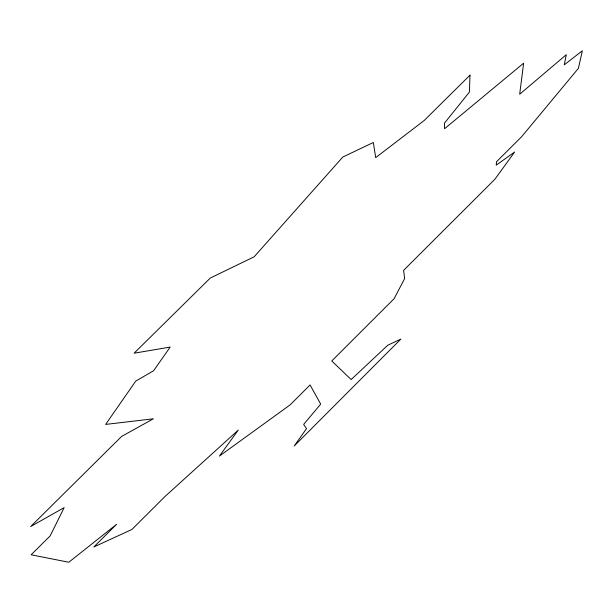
<?xml version="1.0" encoding="UTF-8"?>
<svg xmlns="http://www.w3.org/2000/svg" width="613" height="613" viewBox="0 0 613 613"><rect width="100%" height="100%" fill="white"/><g stroke="black" fill="none" stroke-linecap="round" stroke-linejoin="round"><path stroke-width="0.92" d="M469.987 75.161L469.397 92.096L444.509 123.09L444.571 128.738L523.632 63.193L519.678 94.256L566.282 54.703L564.266 64.848L582.35 50.749L578.388 68.372L521.594 136.76L496.561 161.725L496.231 165.135L514.644 152.016L494.867 179.272L403.592 270.371L404.641 278.57L394.136 298.661L331.771 360.98L351.149 379.554L387.807 345.203L400.856 339.096L294.171 446.034L306.531 428.602L303.65 424.418L320.699 404.097L310.071 384.956L290.179 404.841L219.423 456.08L238.281 430.081L164.874 496.614L131.925 529.471L93.812 546.988L116.631 524.268L68.802 562.251L31.125 554.788L50.182 535.877L64.158 507.602L30.65 526.559L121.642 436.41L153.396 418.802L105.635 424.418L135.734 381.11L153.595 370.75L170.161 347.088L134.094 353.203L210.29 278.049L254.15 256.793L342.805 157.051L373.332 142.477L375.7 157.633L424.112 120.562L469.987 75.161"/></g></svg>
